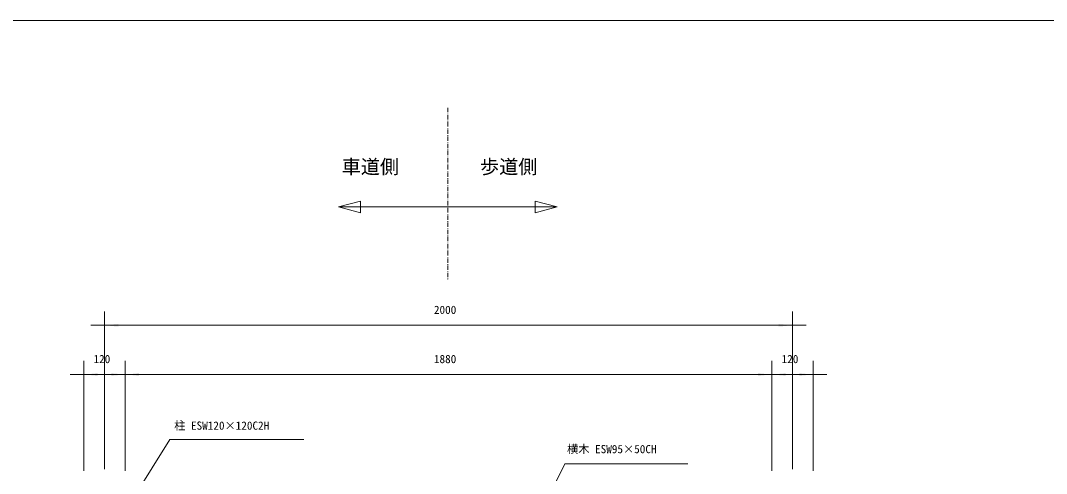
# Model space of a CAD drawing. Units: millimetres, scale not verified. Extents: x -3900 to 3900, y -2750 to 2750.
# Drawn here: x -2290 to 692, y 1433 to 2750 of the extents above; entities that cross this region are included whole.
import ezdxf
from ezdxf.enums import TextEntityAlignment as Align

# ---------------------------------------------------------------- set-up
doc = ezdxf.new("R2010")
doc.units = ezdxf.units.MM
doc.header["$LTSCALE"] = 20
doc.linetypes.add('USER6', pattern=[1.041641, 0.625, -0.208282, 0.069427, -0.138931])
doc.layers.add('0-1_IMPORTED', color=30, linetype='Continuous', lineweight=18)
doc.styles.add('ＭＳ ゴシック', font='')
doc.styles.get('ＭＳ ゴシック').set_extended_font_data('MS Gothic')

msp = doc.modelspace()

# ---------------------------------------------------------------- linework, layer by layer
at = {"layer": '0-1_IMPORTED', "linetype": 'USER6'}
msp.add_line((-1047.77, 2495.74), (-1047.77, 1995.74), dxfattribs=at)
at = {"layer": '0-1_IMPORTED'}
msp.add_line((-1365.27, 2208.24), (-730.27, 2208.24), dxfattribs=at)
at = {"layer": '0-1_IMPORTED', "color": 1}
for p, q in [((-2046, 1446), (-2046, 1904)), ((-46, 1446), (-46, 1904)), ((-2086, 1864), (-2046, 1864)), ((-2046, 1864), (-46, 1864)), ((-46, 1864), (-6, 1864)), ((-2106, 1440.63), (-2106, 1761)), ((-1986, 1440.63), (-1986, 1761)), ((-1986, 1440.63), (-1986, 1761)), ((-106, 1441), (-106, 1761)), ((-106, 1441), (-106, 1761)), ((14, 1440.63), (14, 1761)), ((-2146, 1721), (-2106, 1721)), ((-2106, 1721), (-1986, 1721)), ((-2026, 1721), (-1986, 1721)), ((-1986, 1721), (-1946, 1721)), ((-1986, 1721), (-106, 1721)), ((-146, 1721), (-106, 1721)), ((-106, 1721), (-66, 1721)), ((-106, 1721), (14, 1721)), ((14, 1721), (54, 1721)), ((-1986, 1324), (-1856, 1532.32)), ((-1856, 1532.32), (-1466, 1532.32)), ((-796, 1286), (-707.41, 1461.63)), ((-707.41, 1461.63), (-350, 1461.63))]:
    msp.add_line(p, q, dxfattribs=at)
at = {"layer": '0-1_IMPORTED'}
for points in [[(-3900, 2750), (3900, 2750), (3900, -2750), (-3900, -2750)], [(-1365.27, 2208.24), (-1301.77, 2225.26), (-1301.77, 2191.23)], [(-730.27, 2208.24), (-793.77, 2191.23), (-793.77, 2225.26)]]:
    msp.add_lwpolyline(points, close=True, dxfattribs=at)
at = {"layer": '0-1_IMPORTED', "color": 1}
for points in [[(-2046, 1864), (-2006, 1867.5), (-2006, 1860.5)], [(-46, 1864), (-86, 1860.5), (-86, 1867.5)], [(-2106, 1721), (-2066, 1724.5), (-2066, 1717.5)], [(-1986, 1721), (-2026, 1717.5), (-2026, 1724.5)], [(-1986, 1721), (-1946, 1724.5), (-1946, 1717.5)], [(-106, 1721), (-146, 1717.5), (-146, 1724.5)], [(-106, 1721), (-66, 1724.5), (-66, 1717.5)], [(14, 1721), (-26, 1717.5), (-26, 1724.5)]]:
    msp.add_solid(points, dxfattribs=at)

# ---------------------------------------------------------------- texts
at = {"layer": '0-1_IMPORTED', "color": 7, "style": 'ＭＳ ゴシック'}
for s, height, p in [('車道側', 40.7, (-1356.35, 2292.52)), ('歩道側', 40.7, (-954.18, 2292.52)), ('2000', 23.88, (-1088.33, 1889.93)), ('120', 23.88, (-2077.75, 1746.93)), ('1880', 23.88, (-1088.33, 1746.93)), ('120', 23.88, (-77.75, 1746.93)), ('柱 ESW120×120C2H', 23.88, (-1843.27, 1553.36)), ('横木 ESW95×50CH', 23.88, (-701.39, 1485.09))]:
    msp.add_text(s, height=height, dxfattribs=at).set_placement(p, align=Align.BOTTOM_LEFT)

doc.saveas('drawing.dxf')
